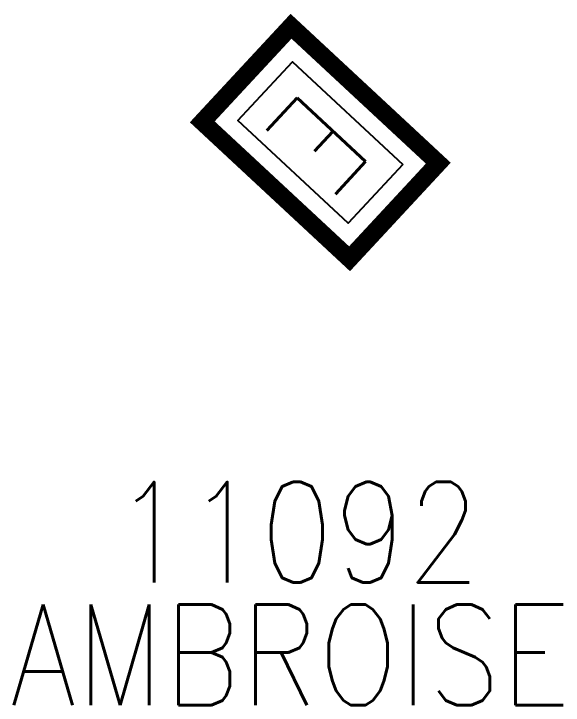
# Model space of a CAD drawing. Header units: millimetres. Extents: x 140034 to 140833, y 129005 to 129880.
# Drawn here: x 140281.86 to 140292.78, y 129483.07 to 129496.82 of the extents above; entities that cross this region are included whole.
import ezdxf
from ezdxf.enums import TextEntityAlignment as Align

# ---------------------------------------------------------------- set-up
doc = ezdxf.new("R2010")
doc.units = ezdxf.units.MM
doc.layers.add('M_200', color=7, linetype='CONTINUOUS')
doc.styles.add('M_ROMANS', font='ROMANS.shx', dxfattribs={"width": 0.75})
doc.styles.get("Standard").update_dxf_attribs({"font": 'romans.shx', "width": 0.85})

# ---------------------------------------------------------------- blocks, each defined once
blk = doc.blocks.new('*U4')
at = {"layer": 'M_200', "color": 0, "linetype": 'Continuous', "const_width": 0.35, "flags": 128}
blk.add_lwpolyline([(2.594, 3.999), (2.594, 0), (0, 0), (0, 3.999)], close=True, dxfattribs=at)
at = {"layer": 'M_200', "color": 0, "linetype": 'Continuous'}
blk.add_lwpolyline([(0.5, 3.499), (2.094, 3.499), (2.094, 0.5), (0.5, 0.5)], close=True, dxfattribs=at)
at = {"layer": 'M_200', "insert": (1.336, 1.988), "char_height": 1.86, "width": 1.92956, "attachment_point": 5}
blk.add_mtext('E', dxfattribs=at)
at = {"layer": 'M_200', "color": 0, "linetype": 'Continuous', "width": 0.85}
for tag, p in [('NUM', (2, 10.771)), ('NOM', (2, 7.491))]:
    blk.add_attdef(tag, text='', height=2, dxfattribs=at).set_placement(p, align=Align.MIDDLE)
at = {"layer": 'M_200', "color": 0, "linetype": 'Continuous', "style": 'M_ROMANS', "width": 0.75, "flags": 3}
for tag, p in [('DEF_LEG', (1.869, -2.994)), ('DEF_COUP', (1.869, -5.494)), ('DEF_TYPE', (1.869, -7.994))]:
    blk.add_attdef(tag, text='', height=1.2, dxfattribs=at).set_placement(p, align=Align.MIDDLE)

msp = doc.modelspace()

# ---------------------------------------------------------------- block references
at = {"layer": 'M_200', "ltscale": 0.95}
ref = msp.add_blockref('*U4', (140287.37, 129496.569), dxfattribs=dict(at, rotation=227.1058137114252))
ref.add_attrib('NUM', '11092', dxfattribs={"color": 0, "linetype": 'Continuous', "height": 2, "width": 0.85}).set_placement((140287.486, 129486.512), align=Align.MIDDLE)
ref.add_attrib('NOM', 'AMBROISE', dxfattribs={"color": 0, "linetype": 'Continuous', "height": 2, "width": 0.85}).set_placement((140287.356, 129484.073), align=Align.MIDDLE)

doc.saveas('drawing.dxf')
